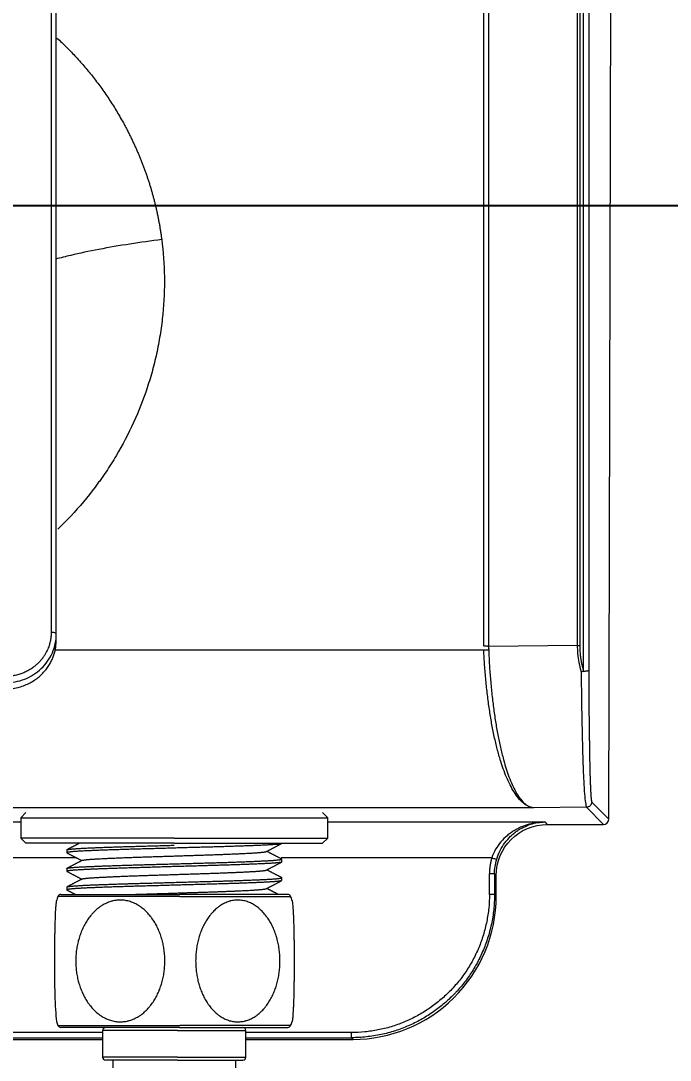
# Model space of a CAD drawing. Header units: millimetres. Extents: x 2433 to 4809, y -10272 to -6912.
# Drawn here: x 3393.5 to 3457, y -9240.8 to -9139.2 of the extents above; entities that cross this region are included whole.
import ezdxf

# ---------------------------------------------------------------- set-up
doc = ezdxf.new("R2010")
doc.units = ezdxf.units.MM
doc.layers.add('DIM', color=3, linetype='Continuous', lineweight=13)
doc.styles.add('ARIAL', font='arial.ttf')
doc.styles.get("Standard").update_dxf_attribs({"font": 'arial.ttf'})
doc.dimstyles.get("Standard").update_dxf_attribs({"dimtxt": 15, "dimasz": 15, "dimexe": 0.18, "dimexo": 0.0625, "dimgap": 4, "dimtad": 0, "dimtih": 1, "dimtoh": 1, "dimdec": 1, "dimdsep": 46, "dimtxsty": 'ARIAL', "dimcen": 0, "dimclrd": 3, "dimclre": 3, "dimclrt": 3, "dimadec": 0, "dimazin": 0, "dimtfac": 1, "dimtdec": 1, "dimtofl": 0, "dimtmove": 0, "dimatfit": 3, "dimfxl": 1, "dimtolj": 1, "dimtzin": 0, "dimarcsym": 0})
doc.dimstyles.new('사본 Standard', dxfattribs={"dimtxt": 15, "dimasz": 15, "dimexe": 0.18, "dimexo": 0.0625, "dimgap": 5, "dimtad": 0, "dimdec": 1, "dimdsep": 46, "dimtxsty": 'Standard', "dimcen": 0.09, "dimadec": 0, "dimazin": 0, "dimtfac": 1, "dimtdec": 1, "dimtofl": 0, "dimtmove": 0, "dimatfit": 3, "dimfxl": 1, "dimtolj": 1, "dimtzin": 0, "dimarcsym": 0})

# ---------------------------------------------------------------- blocks, each defined once
blk = doc.blocks.new('*D43')
at = {"layer": 'Defpoints', "color": 0, "transparency": 16777216}
for p in [(3194, -7897.19), (3599.12, -9941.36), (3679.63, -9941.36)]:
    blk.add_point(p, dxfattribs=at)
at = {"layer": 'DIM', "color": 3, "lineweight": -2, "transparency": 16777216}
for p, q in [((3194.06, -7897.19), (3679.81, -7897.19)), ((3679.63, -7915.19), (3679.63, -8902.47)), ((3679.63, -9923.36), (3679.63, -8936.07)), ((3599.18, -9941.36), (3679.81, -9941.36))]:
    blk.add_line(p, q, dxfattribs=at)
at = {"layer": 'DIM', "color": 3, "transparency": 16777216}
for points in [[(3676.63, -7915.19), (3682.63, -7915.19), (3679.63, -7897.19)], [(3676.63, -9923.36), (3682.63, -9923.36), (3679.63, -9941.36)]]:
    blk.add_solid(points, dxfattribs=at)
at = {"layer": 'DIM', "color": 3, "transparency": 16777216, "insert": (3679.63, -8919.27), "char_height": 18, "attachment_point": 5, "style": 'ARIAL'}
blk.add_mtext('\\A1;(2280)', dxfattribs=at)
blk = doc.blocks.new('*D47')
at = {"layer": 'Defpoints', "color": 0, "transparency": 16777216}
for p in [(3259.5, -9157.22), (3519.63, -9941.36), (3541.41, -9941.36)]:
    blk.add_point(p, dxfattribs=at)
at = {"layer": 'DIM', "color": 3, "lineweight": -2, "transparency": 16777216}
for p, q in [((3259.56, -9157.22), (3519.81, -9157.22)), ((3519.63, -9175.22), (3519.63, -9535.1)), ((3519.63, -9923.36), (3519.63, -9563.48)), ((3541.35, -9941.36), (3519.45, -9941.36))]:
    blk.add_line(p, q, dxfattribs=at)
at = {"layer": 'DIM', "color": 3, "transparency": 16777216}
for points in [[(3516.63, -9175.22), (3522.63, -9175.22), (3519.63, -9157.22)], [(3516.63, -9923.36), (3522.63, -9923.36), (3519.63, -9941.36)]]:
    blk.add_solid(points, dxfattribs=at)
at = {"layer": 'DIM', "color": 3, "transparency": 16777216, "insert": (3519.63, -9549.29), "char_height": 18, "attachment_point": 5, "style": 'ARIAL'}
blk.add_mtext('\\A1;977.5', dxfattribs=at)
blk = doc.blocks.new('*D49')
at = {"layer": 'Defpoints', "color": 0, "transparency": 16777216}
for p in [(3447.51, -9096.67), (3447.51, -9941.36), (3621.26, -9941.36)]:
    blk.add_point(p, dxfattribs=at)
at = {"layer": 'DIM', "color": 0, "lineweight": -2, "transparency": 16777216}
for p, q in [((3447.57, -9096.67), (3621.44, -9096.67)), ((3621.26, -9114.67), (3621.26, -9923.36)), ((3447.57, -9941.36), (3621.44, -9941.36))]:
    blk.add_line(p, q, dxfattribs=at)
at = {"layer": 'DIM', "color": 0, "transparency": 16777216}
for points in [[(3618.26, -9114.67), (3624.26, -9114.67), (3621.26, -9096.67)], [(3618.26, -9923.36), (3624.26, -9923.36), (3621.26, -9941.36)]]:
    blk.add_solid(points, dxfattribs=at)
at = {"layer": 'DIM', "color": 3, "transparency": 16777216, "insert": (3608.24, -9519.01), "char_height": 18, "attachment_point": 5, "rotation": 90}
blk.add_mtext('\\A1;{\\fGulim|b0|i0|c129|p50;선반까지 높이 1000~1050mm}', dxfattribs=at)

msp = doc.modelspace()

# ---------------------------------------------------------------- linework, layer by layer
at = {"linetype": 'Continuous', "lineweight": 18}
for p, q in [((3450.96, -9217.21), (3451.29, -9089.75)), ((3449.01, -9107.63), (3449.01, -9202.65)), ((3396.97, -9199.68), (3396.97, -9199.09)), ((3394, -9216.55), (3393.5, -9217.05)), ((3423.5, -9217.05), (3423, -9216.55)), ((3393.5, -9217.05), (3408.5, -9217.05)), ((3393.5, -9217.05), (3393.5, -9219.05)), ((3408.5, -9217.05), (3423.5, -9217.05)), ((3423.5, -9219.05), (3423.5, -9217.05)), ((3444.96, -9217.71), (3450.46, -9217.71)), ((3393.5, -9219.05), (3394, -9219.55)), ((3408.5, -9219.05), (3393.5, -9219.05)), ((3408.5, -9219.55), (3394, -9219.55)), ((3408.5, -9219.05), (3423.5, -9219.05)), ((3408.5, -9219.55), (3423, -9219.55)), ((3423, -9219.55), (3423.5, -9219.05)), ((3398, -9220.2), (3398, -9220.47)), ((3419, -9221.38), (3419, -9221.1)), ((3398, -9222.01), (3398, -9222.29)), ((3439.8, -9222.54), (3439.8, -9224.55)), ((3439.96, -9224.72), (3439.96, -9222.71)), ((3398, -9223.83), (3398, -9224.1)), ((3419, -9223.2), (3419, -9222.92)), ((3397.41, -9224.55), (3409.02, -9224.55)), ((3419.59, -9224.55), (3409.02, -9224.55)), ((3409.02, -9237.55), (3397.41, -9237.55)), ((3401.5, -9237.85), (3401.5, -9240.45)), ((3409.02, -9237.55), (3419.59, -9237.55)), ((3415.5, -9240.45), (3415.5, -9237.85)), ((2962.03, -9238.72), (3401.49, -9238.72)), ((2962.2, -9238.55), (3401.5, -9238.55)), ((3415.49, -9238.55), (3425.8, -9238.55)), ((3415.5, -9238.72), (3425.97, -9238.72)), ((3408.81, -9240.75), (3401.8, -9240.75)), ((3402.5, -9240.75), (3402.5, -9242.05)), ((3408.81, -9240.75), (3415.2, -9240.75)), ((3414.5, -9242.05), (3414.5, -9240.75))]:
    msp.add_line(p, q, dxfattribs=at)
at = {"linetype": 'Continuous', "lineweight": 13}
for p, q in [((3447.89, -9109.39), (3447.89, -9200.23)), ((3448.13, -9109.4), (3448.13, -9200.24)), ((3439.22, -9118.05), (3439.22, -9200.31)), ((3396.47, -9123.41), (3396.47, -9198.95)), ((3447.89, -9200.23), (3439.22, -9200.31)), ((3438.75, -9200.68), (3396.84, -9200.68)), ((3449.3, -9215.52), (3450.96, -9217.21)), ((3443.62, -9216.07), (2944.38, -9216.07)), ((3448.8, -9216.02), (3443.62, -9216.07)), ((3448.8, -9216.02), (3450.46, -9217.71)), ((2943.27, -9217.47), (3393.5, -9217.47)), ((3423.5, -9217.47), (3444.73, -9217.47)), ((3444.73, -9217.47), (3444.96, -9217.71)), ((3398.94, -9220.97), (3226.25, -9220.97)), ((3439.53, -9220.97), (3418.95, -9220.97)), ((3439.8, -9222.54), (3439.3, -9222.54)), ((3439.3, -9224.55), (3439.3, -9222.54)), ((3439.96, -9222.71), (3439.8, -9222.54)), ((3409.03, -9224.75), (3397.13, -9224.75)), ((3409.03, -9224.75), (3419.87, -9224.75)), ((3397.13, -9237.36), (3409.03, -9237.36)), ((3408.83, -9237.85), (3401.5, -9237.85)), ((3408.83, -9237.85), (3415.5, -9237.85)), ((3419.87, -9237.36), (3409.03, -9237.36)), ((3425.97, -9238.72), (3425.8, -9238.55)), ((3408.83, -9240.45), (3401.5, -9240.45)), ((3408.83, -9240.45), (3415.5, -9240.45))]:
    msp.add_line(p, q, dxfattribs=at)
at = {"linetype": 'Continuous', "lineweight": 18}
for centre, radius, start, end in [((3414.2, -9231.05), 18.2, 159.7396, 161.156), ((3397.41, -9224.85), 0.3, 90, 159.7396), ((3419.59, -9224.85), 0.3, 20.2604, 90), ((3402.8, -9231.05), 18.2, 18.8269, 20.2604), ((3414.2, -9231.05), 18.2, 198.9583, 200.2604), ((3402.8, -9231.05), 18.2, 339.7396, 341.0296), ((3397.41, -9237.25), 0.3, 200.2604, 270), ((3401.8, -9237.85), 0.3, 90, 180), ((3415.2, -9237.85), 0.3, 0, 90), ((3419.59, -9237.25), 0.3, 270, 339.7396), ((3401.8, -9240.45), 0.3, 180, 270), ((3415.2, -9240.45), 0.3, 270, 0)]:
    msp.add_arc(centre, radius, start, end, dxfattribs=at)
at = {"linetype": 'Continuous', "lineweight": 13}
msp.add_ellipse((3448.13, -9200.16), major_axis=(-0.5, 0), ratio=0.144536, start_param=1.068167, end_param=1.570796, dxfattribs=at)
at = {"linetype": 'Continuous', "lineweight": 18, "extrusion": (0, 0, -1)}
msp.add_ellipse((3444.96, -9222.71), major_axis=(-3.51, 3.56), ratio=0.999699, start_param=5.491383, end_param=7.061879, dxfattribs=at)
at = {"linetype": 'Continuous', "lineweight": 18}
for centre, major_axis, start_param, end_param in [((3450.46, -9217.21), (0.351, -0.356), 5.504492, 7.072465), ((3425.96, -9224.71), (-9.84, 9.97), 3.141593, 3.933395), ((3425.96, -9224.71), (-9.84, 9.97), 2.362899, 3.141593)]:
    msp.add_ellipse(centre, major_axis=major_axis, ratio=0.999699, start_param=start_param, end_param=end_param, dxfattribs=at)
at = {"linetype": 'Continuous', "lineweight": 13}
for points, degree in [([(3448.51, -9202.75), (3448.51, -9107.7)], 1), ([(3438.74, -9200.29), (3438.74, -9172.88), (3438.74, -9145.46), (3438.74, -9118.04)], 3), ([(3391.97, -9203.87), (3392.62, -9203.87), (3393.93, -9203.61), (3395.6, -9202.56), (3396.7, -9200.97), (3396.97, -9199.72), (3396.97, -9199.09)], 3), ([(3396.97, -9199.09), (3396.97, -9199.07), (3396.95, -9199.03), (3396.83, -9198.98), (3396.65, -9198.95), (3396.53, -9198.95), (3396.47, -9198.95)], 3), ([(3439.23, -9200.67), (3439.09, -9200.67), (3438.92, -9200.67), (3438.75, -9200.68)], 3), ([(3447.92, -9201), (3447.98, -9201.6), (3448.09, -9202.19), (3448.27, -9202.78)], 3), ([(3439.8, -9222.54), (3439.8, -9222.06), (3439.87, -9221.58), (3440.01, -9221.11)], 3), ([(3439.96, -9224.72), (3439.91, -9224.66), (3439.85, -9224.61), (3439.8, -9224.55)], 3), ([(3401.5, -9238.05), (3255.06, -9238.05), (3108.63, -9238.05), (2962.2, -9238.05)], 3), ([(3425.8, -9238.05), (3422.37, -9238.05), (3418.93, -9238.05), (3415.49, -9238.05)], 3), ([(3425.8, -9238.55), (3425.86, -9238.61), (3425.91, -9238.66), (3425.97, -9238.72)], 3)]:
    msp.add_open_spline(points, degree=degree, dxfattribs=at)
at = {"linetype": 'Continuous', "lineweight": 18}
msp.add_rational_spline([(3396.97, -9199.09), (3396.97, -9174.46), (3396.97, -9149.09), (3396.97, -9123.42)], [1, 0.993999126829, 0.993999126829, 1], degree=3, dxfattribs=at)
at = {"linetype": 'Continuous', "lineweight": 13}
for points, degree, knots in [([(3397.03, -9140.85), (3400.96, -9144.46), (3403.58, -9149.25), (3405.03, -9151.92), (3405.95, -9154.72), (3406.88, -9157.55), (3407.27, -9160.55)], 2, [0, 0, 0, 0.472678, 0.472678, 0.736339, 0.736339, 1, 1, 1]), ([(3407.27, -9160.55), (3406.25, -9160.68), (3404.16, -9160.97), (3401.09, -9161.5), (3398.67, -9162.01), (3397.38, -9162.34), (3396.92, -9162.46)], 3, [0, 0, 0, 0, 0.276526, 0.553114, 0.829701, 1, 1, 1, 1]), ([(3449.3, -9215.52), (3449.3, -9215.56), (3449.3, -9215.59), (3449.28, -9215.65), (3449.27, -9215.68), (3449.25, -9215.74), (3449.23, -9215.77), (3449.2, -9215.83), (3449.18, -9215.85), (3449.13, -9215.9), (3449.11, -9215.92), (3449.05, -9215.96), (3449.02, -9215.97), (3448.96, -9216), (3448.93, -9216.01), (3448.87, -9216.02), (3448.83, -9216.02), (3448.8, -9216.02)], 3, [0, 0, 0, 0, 0.125, 0.125, 0.25, 0.25, 0.375, 0.375, 0.5, 0.5, 0.625, 0.625, 0.75, 0.75, 0.875, 0.875, 1, 1, 1, 1]), ([(3439.53, -9220.97), (3439.58, -9220.99), (3439.7, -9221.02), (3439.87, -9221.08), (3439.98, -9221.11), (3440.01, -9221.11), (3440.01, -9221.11)], 3, [0, 0, 0, 0, 0.245133, 0.501896, 0.758659, 1, 1, 1, 1]), ([(3439.3, -9224.55), (3439.3, -9225), (3439.28, -9225.44), (3439.19, -9226.33), (3439.12, -9226.77), (3438.95, -9227.64), (3438.84, -9228.08), (3438.58, -9228.93), (3438.43, -9229.35), (3438.08, -9230.17), (3437.89, -9230.57), (3437.47, -9231.36), (3437.24, -9231.74), (3436.74, -9232.48), (3436.47, -9232.83), (3435.9, -9233.52), (3435.6, -9233.85), (3435.28, -9234.16)], 3, [0, 0, 0, 0, 0.125, 0.125, 0.25, 0.25, 0.375, 0.375, 0.5, 0.5, 0.625, 0.625, 0.75, 0.75, 0.875, 0.875, 1, 1, 1, 1]), ([(3439.8, -9224.55), (3439.8, -9224.55), (3439.8, -9224.55), (3439.78, -9224.55), (3439.77, -9224.55), (3439.75, -9224.55), (3439.73, -9224.55), (3439.69, -9224.55), (3439.67, -9224.55), (3439.63, -9224.55), (3439.6, -9224.55), (3439.55, -9224.55), (3439.52, -9224.55), (3439.46, -9224.55), (3439.43, -9224.55), (3439.36, -9224.55), (3439.33, -9224.55), (3439.3, -9224.55)], 3, [0, 0, 0, 0, 0.125, 0.125, 0.25, 0.25, 0.375, 0.375, 0.5, 0.5, 0.625, 0.625, 0.75, 0.75, 0.875, 0.875, 1, 1, 1, 1]), ([(3435.28, -9234.16), (3434.97, -9234.47), (3434.64, -9234.76), (3433.96, -9235.31), (3433.61, -9235.57), (3432.88, -9236.05), (3432.5, -9236.28), (3431.73, -9236.69), (3431.33, -9236.87), (3430.52, -9237.21), (3430.11, -9237.35), (3429.27, -9237.61), (3428.84, -9237.71), (3427.98, -9237.88), (3427.55, -9237.94), (3426.68, -9238.03), (3426.24, -9238.05), (3425.8, -9238.05)], 3, [0, 0, 0, 0, 0.125, 0.125, 0.25, 0.25, 0.375, 0.375, 0.5, 0.5, 0.625, 0.625, 0.75, 0.75, 0.875, 0.875, 1, 1, 1, 1]), ([(3425.8, -9238.05), (3425.8, -9238.08), (3425.8, -9238.12), (3425.8, -9238.18), (3425.8, -9238.21), (3425.8, -9238.27), (3425.8, -9238.3), (3425.8, -9238.35), (3425.8, -9238.38), (3425.8, -9238.42), (3425.8, -9238.45), (3425.8, -9238.48), (3425.8, -9238.5), (3425.8, -9238.52), (3425.8, -9238.53), (3425.8, -9238.55), (3425.8, -9238.55), (3425.8, -9238.55)], 3, [0, 0, 0, 0, 0.125, 0.125, 0.25, 0.25, 0.375, 0.375, 0.5, 0.5, 0.625, 0.625, 0.75, 0.75, 0.875, 0.875, 1, 1, 1, 1])]:
    msp.add_open_spline(points, degree=degree, knots=knots, dxfattribs=at)
at = {"linetype": 'Continuous', "lineweight": 18}
for points, degree, knots in [([(3407.27, -9160.55), (3407.42, -9161.77), (3407.51, -9162.99), (3407.55, -9165.42), (3407.5, -9166.64), (3407.32, -9168.45), (3407.24, -9169.06), (3407.05, -9170.27), (3406.94, -9170.88), (3406.69, -9172.08), (3406.47, -9172.98), (3406.22, -9173.86), (3406.04, -9174.44), (3405.95, -9174.74), (3405.48, -9176.18), (3405.03, -9177.31), (3404.01, -9179.54), (3403.44, -9180.62), (3402.5, -9182.2), (3402.01, -9182.98), (3401.4, -9183.87), (3401.13, -9184.24), (3400.95, -9184.49), (3400.85, -9184.62), (3400.03, -9185.72), (3399.24, -9186.65), (3397.99, -9187.99), (3397.56, -9188.43), (3397.12, -9188.86), (3397.11, -9188.86)], 3, [0, 0, 0, 0, 0.117619, 0.117619, 0.235239, 0.235239, 0.294048, 0.294048, 0.352858, 0.352858, 0.411668, 0.441073, 0.441073, 0.470478, 0.470478, 0.588097, 0.588097, 0.705716, 0.705716, 0.764526, 0.793931, 0.808633, 0.808633, 0.823336, 0.823336, 0.940955, 0.940955, 0.999765, 1, 1, 1, 1]), ([(3396.47, -9198.95), (3396.47, -9198.96), (3396.47, -9198.98), (3396.47, -9199.01), (3396.47, -9199.04), (3396.47, -9199.07), (3396.46, -9199.11), (3396.46, -9199.14), (3396.46, -9199.17), (3396.46, -9199.2), (3396.46, -9199.23), (3396.46, -9199.27), (3396.45, -9199.3), (3396.45, -9199.33), (3396.45, -9199.36), (3396.44, -9199.39), (3396.44, -9199.43), (3396.44, -9199.46), (3396.43, -9199.49), (3396.43, -9199.52), (3396.42, -9199.55), (3396.42, -9199.58), (3396.41, -9199.62), (3396.41, -9199.65), (3396.4, -9199.68), (3396.4, -9199.71), (3396.39, -9199.74), (3396.38, -9199.79), (3396.36, -9199.87), (3396.34, -9199.99), (3396.29, -9200.15), (3396.22, -9200.35), (3396.14, -9200.58), (3396.02, -9200.82), (3395.89, -9201.07), (3395.71, -9201.34), (3395.51, -9201.61), (3395.32, -9201.82), (3395.17, -9201.97), (3395.01, -9202.12), (3394.79, -9202.31), (3394.53, -9202.49), (3394.28, -9202.64), (3394.08, -9202.74), (3393.89, -9202.84), (3393.7, -9202.92), (3393.5, -9202.99), (3393.29, -9203.06), (3393.07, -9203.12), (3392.86, -9203.16), (3392.66, -9203.2), (3392.48, -9203.22), (3392.33, -9203.23), (3392.21, -9203.24), (3392.1, -9203.24), (3392.03, -9203.25), (3391.99, -9203.25), (3391.97, -9203.25)], 3, [0, 0, 0, 0, 0.004747, 0.009491, 0.014232, 0.018972, 0.023708, 0.028442, 0.033174, 0.037904, 0.042632, 0.047357, 0.05208, 0.056802, 0.061521, 0.066238, 0.070954, 0.075667, 0.080379, 0.085089, 0.089797, 0.094504, 0.099209, 0.103913, 0.108615, 0.113315, 0.118014, 0.122711, 0.134885, 0.153369, 0.178156, 0.209237, 0.246603, 0.284434, 0.326109, 0.371612, 0.428241, 0.470048, 0.497067, 0.521976, 0.563871, 0.622818, 0.656702, 0.689009, 0.719729, 0.748851, 0.778592, 0.809469, 0.841475, 0.874606, 0.90317, 0.928179, 0.949636, 0.967545, 0.981908, 0.992727, 1, 1, 1, 1]), ([(3391.97, -9204.47), (3392.18, -9204.47), (3392.39, -9204.46), (3392.8, -9204.41), (3393, -9204.37), (3393.39, -9204.28), (3393.58, -9204.22), (3393.94, -9204.09), (3394.11, -9204.01), (3394.45, -9203.84), (3394.61, -9203.75), (3394.91, -9203.56), (3395.05, -9203.46), (3395.32, -9203.24), (3395.45, -9203.13), (3395.68, -9202.89), (3395.79, -9202.77), (3396, -9202.53), (3396.09, -9202.4), (3396.26, -9202.15), (3396.34, -9202.02), (3396.48, -9201.76), (3396.54, -9201.63), (3396.65, -9201.38), (3396.7, -9201.25), (3396.78, -9200.99), (3396.82, -9200.87), (3396.87, -9200.62), (3396.9, -9200.5), (3396.95, -9200.14), (3396.97, -9199.9), (3396.97, -9199.68)], 3, [0, 0, 0, 0, 0.0625, 0.0625, 0.125, 0.125, 0.1875, 0.1875, 0.25, 0.25, 0.3125, 0.3125, 0.375, 0.375, 0.4375, 0.4375, 0.5, 0.5, 0.5625, 0.5625, 0.625, 0.625, 0.6875, 0.6875, 0.75, 0.75, 0.8125, 0.8125, 0.875, 0.875, 1, 1, 1, 1]), ([(3443.62, -9216.07), (3443.44, -9216.06), (3443.26, -9216.01), (3442.91, -9215.85), (3442.75, -9215.74), (3442.43, -9215.47), (3442.27, -9215.31), (3441.98, -9214.94), (3441.84, -9214.74), (3441.57, -9214.31), (3441.44, -9214.07), (3441.2, -9213.59), (3441.08, -9213.34), (3440.86, -9212.82), (3440.76, -9212.55), (3440.61, -9212.15), (3440.57, -9212.02), (3440.5, -9211.81), (3440.47, -9211.71), (3440.43, -9211.6), (3440.41, -9211.54), (3440.4, -9211.51), (3440.4, -9211.49), (3440.39, -9211.49), (3440.39, -9211.48), (3440.39, -9211.48), (3440.39, -9211.48), (3440.39, -9211.48), (3440.39, -9211.48), (3440.39, -9211.48), (3440.39, -9211.48), (3440.28, -9211.11), (3440.17, -9210.73), (3439.96, -9209.94), (3439.87, -9209.54), (3439.69, -9208.69), (3439.6, -9208.26), (3439.44, -9207.37), (3439.37, -9206.92), (3439.23, -9206), (3439.17, -9205.53), (3439.05, -9204.58), (3439, -9204.1), (3438.91, -9203.13), (3438.87, -9202.64), (3438.8, -9201.66), (3438.77, -9201.17), (3438.75, -9200.68)], 3, [0, 0, 0, 0, 0.0625, 0.0625, 0.125, 0.125, 0.1875, 0.1875, 0.25, 0.25, 0.3125, 0.3125, 0.375, 0.375, 0.4375, 0.4375, 0.46875, 0.46875, 0.484375, 0.492188, 0.496094, 0.498047, 0.499023, 0.499512, 0.499756, 0.499878, 0.499939, 0.499969, 0.499985, 0.499985, 0.5, 0.5, 0.5625, 0.5625, 0.625, 0.625, 0.6875, 0.6875, 0.75, 0.75, 0.8125, 0.8125, 0.875, 0.875, 0.9375, 0.9375, 1, 1, 1, 1]), ([(3439.23, -9200.67), (3439.25, -9201.17), (3439.27, -9201.66), (3439.33, -9202.64), (3439.37, -9203.12), (3439.45, -9204.09), (3439.5, -9204.57), (3439.6, -9205.52), (3439.66, -9205.99), (3439.78, -9206.91), (3439.85, -9207.37), (3439.99, -9208.26), (3440.07, -9208.69), (3440.24, -9209.53), (3440.33, -9209.94), (3440.47, -9210.53), (3440.54, -9210.83), (3440.62, -9211.15), (3440.67, -9211.32), (3440.69, -9211.4), (3440.7, -9211.44), (3440.71, -9211.46), (3440.71, -9211.47), (3440.71, -9211.47), (3440.71, -9211.47), (3440.71, -9211.48), (3440.71, -9211.48), (3440.71, -9211.48), (3440.71, -9211.48), (3440.71, -9211.48), (3440.78, -9211.74), (3440.86, -9212.01), (3441.03, -9212.54), (3441.12, -9212.8), (3441.31, -9213.32), (3441.42, -9213.57), (3441.63, -9214.06), (3441.75, -9214.29), (3441.99, -9214.73), (3442.12, -9214.93), (3442.39, -9215.3), (3442.53, -9215.46), (3442.83, -9215.74), (3442.98, -9215.85), (3443.29, -9216.01), (3443.46, -9216.06), (3443.62, -9216.07)], 3, [0, 0, 0, 0, 0.0625, 0.0625, 0.125, 0.125, 0.1875, 0.1875, 0.25, 0.25, 0.3125, 0.3125, 0.375, 0.375, 0.4375, 0.4375, 0.46875, 0.484375, 0.492188, 0.496094, 0.498047, 0.499023, 0.499512, 0.499756, 0.499878, 0.499939, 0.499969, 0.499985, 0.499985, 0.5, 0.5, 0.5625, 0.5625, 0.625, 0.625, 0.6875, 0.6875, 0.75, 0.75, 0.8125, 0.8125, 0.875, 0.875, 0.9375, 0.9375, 1, 1, 1, 1]), ([(3448.51, -9202.75), (3448.51, -9202.75), (3448.51, -9202.75), (3448.5, -9202.75), (3448.5, -9202.75), (3448.49, -9202.75), (3448.49, -9202.75), (3448.48, -9202.75), (3448.47, -9202.76), (3448.47, -9202.76), (3448.46, -9202.76), (3448.45, -9202.76), (3448.44, -9202.77), (3448.43, -9202.77), (3448.42, -9202.77), (3448.41, -9202.77), (3448.4, -9202.77), (3448.39, -9202.77), (3448.38, -9202.78), (3448.36, -9202.78), (3448.35, -9202.78), (3448.34, -9202.78), (3448.33, -9202.78), (3448.32, -9202.78), (3448.31, -9202.78), (3448.3, -9202.78), (3448.3, -9202.78), (3448.29, -9202.78), (3448.29, -9202.78), (3448.28, -9202.78), (3448.28, -9202.78), (3448.28, -9202.78), (3448.28, -9202.78), (3448.28, -9202.78), (3448.27, -9202.78)], 3, [0, 0, 0, 0, 0.016173, 0.034401, 0.054688, 0.077032, 0.101425, 0.127857, 0.156313, 0.186775, 0.219224, 0.253636, 0.293331, 0.333522, 0.374235, 0.415489, 0.4573, 0.499682, 0.559903, 0.615853, 0.667633, 0.715341, 0.75907, 0.798911, 0.834949, 0.867269, 0.895949, 0.92106, 0.94267, 0.960838, 0.975617, 0.987048, 0.995168, 1, 1, 1, 1]), ([(3448.27, -9202.78), (3448.28, -9203.71), (3448.29, -9204.62), (3448.31, -9206.37), (3448.33, -9207.21), (3448.36, -9208.81), (3448.38, -9209.57), (3448.41, -9210.98), (3448.44, -9211.64), (3448.48, -9212.82), (3448.51, -9213.35), (3448.56, -9214.27), (3448.59, -9214.66), (3448.65, -9215.3), (3448.71, -9215.8), (3448.77, -9216), (3448.8, -9216.02)], 3, [0, 0, 0, 0, 0.125, 0.125, 0.25, 0.25, 0.375, 0.375, 0.5, 0.5, 0.625, 0.625, 0.75, 0.75, 0.875, 1, 1, 1, 1]), ([(3449.01, -9202.65), (3449.01, -9202.66), (3449, -9202.67), (3448.97, -9202.69), (3448.95, -9202.7), (3448.92, -9202.71), (3448.88, -9202.72), (3448.83, -9202.73), (3448.78, -9202.74), (3448.77, -9202.74), (3448.74, -9202.74), (3448.66, -9202.75), (3448.58, -9202.75), (3448.51, -9202.75)], 3, [0, 0, 0, 0, 0.25, 0.25, 0.375, 0.375, 0.5, 0.625, 0.625, 0.6875, 0.6875, 0.75, 1, 1, 1, 1]), ([(3449.01, -9202.65), (3449.01, -9203.87), (3449.02, -9205.05), (3449.02, -9205.65), (3449.03, -9206.86), (3449.04, -9207.44), (3449.05, -9208.65), (3449.07, -9209.67), (3449.08, -9210.71), (3449.1, -9211.6), (3449.12, -9212.51), (3449.14, -9213.23), (3449.17, -9213.96), (3449.24, -9215.45), (3449.3, -9215.52)], 2, [0, 0, 0, 0.125, 0.125, 0.1875, 0.25, 0.25, 0.375, 0.375, 0.5, 0.5, 0.625, 0.625, 0.75, 1, 1, 1]), ([(3444.73, -9217.47), (3444.47, -9217.48), (3444.21, -9217.5), (3443.7, -9217.57), (3443.44, -9217.62), (3442.93, -9217.76), (3442.68, -9217.85), (3442.31, -9218), (3442.13, -9218.09), (3441.89, -9218.22), (3441.66, -9218.35), (3441.48, -9218.47), (3441.25, -9218.63), (3440.92, -9218.89), (3440.61, -9219.19), (3440.23, -9219.64), (3440.06, -9219.88), (3439.76, -9220.4), (3439.63, -9220.68), (3439.53, -9220.97)], 3, [0, 0, 0, 0, 0.125, 0.125, 0.25, 0.25, 0.375, 0.375, 0.4375, 0.46875, 0.5, 0.5625, 0.5625, 0.625, 0.75, 0.75, 0.875, 0.875, 1, 1, 1, 1]), ([(3440.01, -9221.11), (3440.19, -9220.5), (3440.47, -9219.96), (3440.99, -9219.27), (3441.27, -9218.95), (3441.68, -9218.59), (3441.94, -9218.39), (3442.16, -9218.25), (3442.37, -9218.12), (3442.76, -9217.91), (3443.1, -9217.77), (3443.79, -9217.55), (3444.26, -9217.48), (3444.73, -9217.47)], 3, [0, 0, 0, 0, 0.25, 0.25, 0.375, 0.4375, 0.5, 0.53125, 0.5625, 0.625, 0.75, 0.75, 1, 1, 1, 1]), ([(3439.8, -9224.55), (3439.8, -9225.05), (3439.77, -9225.55), (3439.67, -9226.52), (3439.59, -9226.99), (3439.39, -9227.93), (3439.27, -9228.39), (3438.99, -9229.28), (3438.82, -9229.71), (3438.46, -9230.55), (3438.26, -9230.96), (3437.82, -9231.74), (3437.59, -9232.12), (3437.09, -9232.84), (3436.83, -9233.19), (3436.42, -9233.68), (3436.28, -9233.84), (3436.06, -9234.07), (3435.96, -9234.19), (3435.83, -9234.32), (3435.76, -9234.39), (3435.74, -9234.41), (3435.72, -9234.43), (3435.71, -9234.44), (3435.4, -9234.75), (3435.09, -9235.03), (3434.43, -9235.58), (3434.09, -9235.85), (3433.36, -9236.34), (3432.98, -9236.58), (3432.2, -9237.01), (3431.79, -9237.21), (3430.95, -9237.58), (3430.52, -9237.74), (3429.63, -9238.03), (3429.17, -9238.15), (3428.24, -9238.35), (3427.76, -9238.42), (3426.79, -9238.52), (3426.3, -9238.55), (3425.8, -9238.55)], 3, [0, 0, 0, 0, 0.0625, 0.0625, 0.125, 0.125, 0.1875, 0.1875, 0.25, 0.25, 0.3125, 0.3125, 0.375, 0.375, 0.4375, 0.4375, 0.46875, 0.46875, 0.484375, 0.492187, 0.496094, 0.498047, 0.498047, 0.5, 0.5, 0.5625, 0.5625, 0.625, 0.625, 0.6875, 0.6875, 0.75, 0.75, 0.8125, 0.8125, 0.875, 0.875, 0.9375, 0.9375, 1, 1, 1, 1]), ([(3396.99, -9225.14), (3396.98, -9225.15), (3396.98, -9225.16), (3396.97, -9225.18), (3396.97, -9225.19), (3396.97, -9225.21), (3396.97, -9225.22), (3396.96, -9225.28), (3396.95, -9225.34), (3396.93, -9225.47), (3396.92, -9225.55), (3396.92, -9225.66), (3396.91, -9225.68), (3396.91, -9225.72), (3396.9, -9225.8), (3396.9, -9225.87), (3396.89, -9226.03), (3396.88, -9226.14), (3396.87, -9226.31), (3396.87, -9226.38), (3396.87, -9226.47), (3396.86, -9226.5), (3396.86, -9226.57), (3396.86, -9226.6), (3396.85, -9226.76), (3396.85, -9226.9), (3396.84, -9227.19), (3396.83, -9227.33), (3396.82, -9227.64), (3396.82, -9227.79), (3396.81, -9228.03), (3396.81, -9228.11), (3396.81, -9228.28), (3396.81, -9228.36), (3396.8, -9228.6), (3396.8, -9228.77), (3396.79, -9229.11), (3396.79, -9229.28), (3396.79, -9229.54), (3396.79, -9229.63), (3396.79, -9229.81), (3396.79, -9229.89), (3396.78, -9230.16), (3396.78, -9230.51), (3396.78, -9230.87), (3396.78, -9231.05), (3396.78, -9233.3), (3396.83, -9235.63), (3396.99, -9236.97)], 3, [0.5335373, 0.5335373, 0.5335373, 0.5335373, 0.546875, 0.546875, 0.5546875, 0.5546875, 0.5625, 0.5625, 0.59375, 0.59375, 0.625, 0.625, 0.6328125, 0.6328125, 0.640625, 0.65625, 0.65625, 0.6875, 0.6875, 0.703125, 0.703125, 0.7109375, 0.7109375, 0.71875, 0.71875, 0.75, 0.75, 0.78125, 0.78125, 0.8125, 0.8125, 0.828125, 0.828125, 0.84375, 0.84375, 0.875, 0.875, 0.90625, 0.90625, 0.921875, 0.921875, 0.9375, 0.9375, 0.96875, 1, 1, 1, 1.3911094, 1.3911094, 1.3911094, 1.3911094]), ([(3407.58, -9231.07), (3407.58, -9230.89), (3407.57, -9230.54), (3407.51, -9230.01), (3407.46, -9229.66), (3407.39, -9229.32), (3407.35, -9229.15), (3407.29, -9228.93), (3407.27, -9228.89), (3407.25, -9228.81), (3407.24, -9228.76), (3407.2, -9228.64), (3407.17, -9228.55), (3407.08, -9228.31), (3407.02, -9228.14), (3406.88, -9227.83), (3406.8, -9227.67), (3406.64, -9227.37), (3406.55, -9227.23), (3406.41, -9227.01), (3406.36, -9226.94), (3406.29, -9226.84), (3406.26, -9226.8), (3406.21, -9226.74), (3406.18, -9226.7), (3406.05, -9226.54), (3405.94, -9226.41), (3405.71, -9226.17), (3405.58, -9226.06), (3405.39, -9225.9), (3405.33, -9225.85), (3405.23, -9225.78), (3405.19, -9225.75), (3405.13, -9225.71), (3405.09, -9225.68), (3404.92, -9225.57), (3404.78, -9225.49), (3404.49, -9225.36), (3404.34, -9225.3), (3404.11, -9225.23), (3404.04, -9225.21), (3403.88, -9225.17), (3403.8, -9225.15), (3403.57, -9225.12), (3403.41, -9225.1), (3403.09, -9225.1), (3402.94, -9225.11), (3402.7, -9225.14), (3402.62, -9225.16), (3402.5, -9225.18), (3402.47, -9225.19), (3402.39, -9225.21), (3402.35, -9225.22), (3402.16, -9225.28), (3402.01, -9225.34), (3401.71, -9225.47), (3401.57, -9225.55), (3401.4, -9225.66), (3401.36, -9225.68), (3401.29, -9225.72), (3401.19, -9225.8), (3401.09, -9225.87), (3400.9, -9226.03), (3400.78, -9226.14), (3400.6, -9226.31), (3400.54, -9226.38), (3400.46, -9226.47), (3400.43, -9226.5), (3400.37, -9226.57), (3400.35, -9226.6), (3400.21, -9226.76), (3400.11, -9226.9), (3399.92, -9227.19), (3399.83, -9227.33), (3399.66, -9227.64), (3399.59, -9227.79), (3399.48, -9228.03), (3399.44, -9228.11), (3399.38, -9228.28), (3399.35, -9228.36), (3399.26, -9228.6), (3399.2, -9228.77), (3399.11, -9229.11), (3399.07, -9229.28), (3399.01, -9229.54), (3399, -9229.63), (3398.97, -9229.81), (3398.95, -9229.89), (3398.92, -9230.16), (3398.88, -9230.51), (3398.87, -9230.87), (3398.87, -9231.05)], 3, [0, 0, 0, 0, 0.03125, 0.0625, 0.09375, 0.09375, 0.125, 0.125, 0.132812, 0.132812, 0.140625, 0.140625, 0.15625, 0.15625, 0.1875, 0.1875, 0.21875, 0.21875, 0.25, 0.25, 0.265625, 0.265625, 0.273437, 0.273437, 0.28125, 0.28125, 0.3125, 0.3125, 0.34375, 0.34375, 0.359375, 0.359375, 0.367187, 0.367187, 0.375, 0.375, 0.40625, 0.40625, 0.4375, 0.4375, 0.453125, 0.453125, 0.46875, 0.46875, 0.5, 0.5, 0.53125, 0.53125, 0.546875, 0.546875, 0.554687, 0.554687, 0.5625, 0.5625, 0.59375, 0.59375, 0.625, 0.625, 0.632812, 0.632812, 0.640625, 0.65625, 0.65625, 0.6875, 0.6875, 0.703125, 0.703125, 0.710937, 0.710937, 0.71875, 0.71875, 0.75, 0.75, 0.78125, 0.78125, 0.8125, 0.8125, 0.828125, 0.828125, 0.84375, 0.84375, 0.875, 0.875, 0.90625, 0.90625, 0.921875, 0.921875, 0.9375, 0.9375, 0.96875, 1, 1, 1, 1]), ([(3418.83, -9231.05), (3418.83, -9230.87), (3418.82, -9230.52), (3418.77, -9229.99), (3418.72, -9229.65), (3418.65, -9229.3), (3418.61, -9229.13), (3418.56, -9228.92), (3418.54, -9228.88), (3418.52, -9228.79), (3418.51, -9228.75), (3418.47, -9228.62), (3418.44, -9228.54), (3418.36, -9228.29), (3418.3, -9228.13), (3418.17, -9227.82), (3418.1, -9227.66), (3417.94, -9227.36), (3417.86, -9227.22), (3417.72, -9227.01), (3417.68, -9226.93), (3417.61, -9226.83), (3417.58, -9226.8), (3417.53, -9226.73), (3417.51, -9226.7), (3417.38, -9226.53), (3417.28, -9226.4), (3417.06, -9226.17), (3416.94, -9226.05), (3416.76, -9225.9), (3416.7, -9225.85), (3416.61, -9225.77), (3416.57, -9225.75), (3416.51, -9225.7), (3416.48, -9225.68), (3416.31, -9225.57), (3416.18, -9225.49), (3415.91, -9225.36), (3415.77, -9225.3), (3415.48, -9225.2), (3415.33, -9225.17), (3415.03, -9225.12), (3414.88, -9225.1), (3414.59, -9225.1), (3414.44, -9225.11), (3414.22, -9225.14), (3414.14, -9225.16), (3414.03, -9225.18), (3413.99, -9225.19), (3413.92, -9225.21), (3413.88, -9225.22), (3413.7, -9225.28), (3413.56, -9225.34), (3413.28, -9225.47), (3413.15, -9225.55), (3412.98, -9225.65), (3412.95, -9225.68), (3412.89, -9225.72), (3412.79, -9225.79), (3412.7, -9225.87), (3412.51, -9226.02), (3412.4, -9226.13), (3412.23, -9226.31), (3412.17, -9226.37), (3412.09, -9226.46), (3412.07, -9226.5), (3412.02, -9226.56), (3411.99, -9226.59), (3411.86, -9226.76), (3411.77, -9226.89), (3411.59, -9227.18), (3411.5, -9227.32), (3411.34, -9227.63), (3411.27, -9227.78), (3411.18, -9227.98), (3411.17, -9228.02), (3411.14, -9228.1), (3411.09, -9228.22), (3411.04, -9228.34), (3410.96, -9228.59), (3410.91, -9228.76), (3410.82, -9229.1), (3410.78, -9229.27), (3410.73, -9229.53), (3410.71, -9229.61), (3410.68, -9229.79), (3410.67, -9229.88), (3410.63, -9230.14), (3410.6, -9230.5), (3410.59, -9230.85), (3410.59, -9231.03)], 3, [0, 0, 0, 0, 0.03125, 0.0625, 0.09375, 0.09375, 0.125, 0.125, 0.132812, 0.132812, 0.140625, 0.140625, 0.15625, 0.15625, 0.1875, 0.1875, 0.21875, 0.21875, 0.25, 0.25, 0.265625, 0.265625, 0.273437, 0.273437, 0.28125, 0.28125, 0.3125, 0.3125, 0.34375, 0.34375, 0.359375, 0.359375, 0.367187, 0.367187, 0.375, 0.375, 0.40625, 0.40625, 0.4375, 0.4375, 0.46875, 0.46875, 0.5, 0.5, 0.53125, 0.53125, 0.546875, 0.546875, 0.554687, 0.554687, 0.5625, 0.5625, 0.59375, 0.59375, 0.625, 0.625, 0.632812, 0.632812, 0.640625, 0.65625, 0.65625, 0.6875, 0.6875, 0.703125, 0.703125, 0.710937, 0.710937, 0.71875, 0.71875, 0.75, 0.75, 0.78125, 0.78125, 0.8125, 0.8125, 0.820312, 0.820312, 0.828125, 0.84375, 0.84375, 0.875, 0.875, 0.90625, 0.90625, 0.921875, 0.921875, 0.9375, 0.9375, 0.96875, 1, 1, 1, 1]), ([(3420.01, -9225.14), (3420.02, -9225.15), (3420.02, -9225.16), (3420.02, -9225.18), (3420.03, -9225.19), (3420.03, -9225.21), (3420.03, -9225.22), (3420.04, -9225.28), (3420.05, -9225.34), (3420.07, -9225.47), (3420.07, -9225.55), (3420.08, -9225.66), (3420.09, -9225.68), (3420.09, -9225.72), (3420.09, -9225.8), (3420.1, -9225.87), (3420.11, -9226.03), (3420.12, -9226.14), (3420.13, -9226.31), (3420.13, -9226.38), (3420.13, -9226.47), (3420.13, -9226.5), (3420.14, -9226.57), (3420.14, -9226.6), (3420.15, -9226.76), (3420.15, -9226.9), (3420.16, -9227.19), (3420.17, -9227.33), (3420.17, -9227.64), (3420.18, -9227.79), (3420.18, -9228.03), (3420.19, -9228.11), (3420.19, -9228.28), (3420.19, -9228.36), (3420.2, -9228.6), (3420.2, -9228.77), (3420.2, -9229.11), (3420.21, -9229.28), (3420.21, -9229.54), (3420.21, -9229.63), (3420.21, -9229.81), (3420.21, -9229.89), (3420.21, -9230.16), (3420.22, -9230.51), (3420.22, -9230.87), (3420.22, -9231.05)], 3, [0, 0, 0, 0, 0.028052, 0.028052, 0.04481, 0.04481, 0.061568, 0.061568, 0.128599, 0.128599, 0.19563, 0.19563, 0.212387, 0.212387, 0.229145, 0.26266, 0.26266, 0.329691, 0.329691, 0.363207, 0.363207, 0.379964, 0.379964, 0.396722, 0.396722, 0.463753, 0.463753, 0.530784, 0.530784, 0.597815, 0.597815, 0.63133, 0.63133, 0.664846, 0.664846, 0.731877, 0.731877, 0.798907, 0.798907, 0.832423, 0.832423, 0.865938, 0.865938, 0.932969, 1, 1, 1, 1]), ([(3398.87, -9231.05), (3398.87, -9231.23), (3398.88, -9231.59), (3398.93, -9232.11), (3398.99, -9232.46), (3399.06, -9232.8), (3399.1, -9232.97), (3399.16, -9233.18), (3399.17, -9233.23), (3399.2, -9233.31), (3399.21, -9233.35), (3399.25, -9233.48), (3399.28, -9233.56), (3399.37, -9233.81), (3399.43, -9233.97), (3399.57, -9234.28), (3399.65, -9234.44), (3399.81, -9234.74), (3399.9, -9234.88), (3400.04, -9235.1), (3400.09, -9235.17), (3400.16, -9235.27), (3400.19, -9235.31), (3400.24, -9235.37), (3400.27, -9235.41), (3400.4, -9235.57), (3400.51, -9235.7), (3400.74, -9235.94), (3400.87, -9236.05), (3401.06, -9236.21), (3401.12, -9236.26), (3401.22, -9236.33), (3401.26, -9236.35), (3401.32, -9236.4), (3401.36, -9236.42), (3401.53, -9236.53), (3401.67, -9236.61), (3401.96, -9236.75), (3402.11, -9236.8), (3402.41, -9236.9), (3402.56, -9236.94), (3402.88, -9236.99), (3403.04, -9237), (3403.35, -9237), (3403.51, -9236.99), (3403.74, -9236.96), (3403.82, -9236.95), (3403.94, -9236.92), (3403.98, -9236.91), (3404.06, -9236.89), (3404.1, -9236.88), (3404.29, -9236.82), (3404.44, -9236.77), (3404.73, -9236.63), (3404.87, -9236.56), (3405.05, -9236.45), (3405.08, -9236.43), (3405.15, -9236.38), (3405.25, -9236.31), (3405.35, -9236.24), (3405.54, -9236.08), (3405.67, -9235.97), (3405.84, -9235.79), (3405.9, -9235.73), (3405.98, -9235.64), (3406.01, -9235.61), (3406.07, -9235.54), (3406.09, -9235.51), (3406.23, -9235.35), (3406.33, -9235.21), (3406.52, -9234.92), (3406.61, -9234.78), (3406.78, -9234.48), (3406.85, -9234.32), (3406.94, -9234.12), (3406.96, -9234.08), (3407, -9234), (3407.05, -9233.88), (3407.09, -9233.76), (3407.18, -9233.51), (3407.24, -9233.35), (3407.33, -9233.01), (3407.37, -9232.84), (3407.43, -9232.58), (3407.45, -9232.49), (3407.48, -9232.31), (3407.49, -9232.23), (3407.53, -9231.96), (3407.56, -9231.61), (3407.58, -9231.25), (3407.58, -9231.07)], 3, [0, 0, 0, 0, 0.03125, 0.0625, 0.09375, 0.09375, 0.125, 0.125, 0.132812, 0.132812, 0.140625, 0.140625, 0.15625, 0.15625, 0.1875, 0.1875, 0.21875, 0.21875, 0.25, 0.25, 0.265625, 0.265625, 0.273437, 0.273437, 0.28125, 0.28125, 0.3125, 0.3125, 0.34375, 0.34375, 0.359375, 0.359375, 0.367187, 0.367187, 0.375, 0.375, 0.40625, 0.40625, 0.4375, 0.4375, 0.46875, 0.46875, 0.5, 0.5, 0.53125, 0.53125, 0.546875, 0.546875, 0.554687, 0.554687, 0.5625, 0.5625, 0.59375, 0.59375, 0.625, 0.625, 0.632812, 0.632812, 0.640625, 0.65625, 0.65625, 0.6875, 0.6875, 0.703125, 0.703125, 0.710937, 0.710937, 0.71875, 0.71875, 0.75, 0.75, 0.78125, 0.78125, 0.8125, 0.8125, 0.820312, 0.820312, 0.828125, 0.84375, 0.84375, 0.875, 0.875, 0.90625, 0.90625, 0.921875, 0.921875, 0.9375, 0.9375, 0.96875, 1, 1, 1, 1]), ([(3410.59, -9231.03), (3410.59, -9231.21), (3410.6, -9231.57), (3410.65, -9232.09), (3410.7, -9232.44), (3410.77, -9232.79), (3410.8, -9232.96), (3410.86, -9233.17), (3410.87, -9233.21), (3410.9, -9233.3), (3410.91, -9233.34), (3410.95, -9233.47), (3410.97, -9233.55), (3411.06, -9233.8), (3411.12, -9233.96), (3411.25, -9234.27), (3411.32, -9234.43), (3411.47, -9234.73), (3411.56, -9234.88), (3411.69, -9235.09), (3411.74, -9235.16), (3411.81, -9235.26), (3411.83, -9235.3), (3411.88, -9235.37), (3411.91, -9235.4), (3412.03, -9235.57), (3412.14, -9235.69), (3412.36, -9235.93), (3412.47, -9236.04), (3412.65, -9236.2), (3412.72, -9236.25), (3412.81, -9236.33), (3412.84, -9236.35), (3412.91, -9236.4), (3412.94, -9236.42), (3413.1, -9236.53), (3413.24, -9236.61), (3413.51, -9236.75), (3413.65, -9236.8), (3413.87, -9236.88), (3413.94, -9236.9), (3414.09, -9236.93), (3414.16, -9236.95), (3414.39, -9236.99), (3414.54, -9237), (3414.83, -9237), (3414.98, -9236.99), (3415.21, -9236.96), (3415.28, -9236.95), (3415.39, -9236.92), (3415.43, -9236.91), (3415.5, -9236.89), (3415.54, -9236.88), (3415.72, -9236.82), (3415.86, -9236.77), (3416.14, -9236.63), (3416.28, -9236.56), (3416.44, -9236.45), (3416.47, -9236.42), (3416.54, -9236.38), (3416.63, -9236.31), (3416.73, -9236.23), (3416.91, -9236.08), (3417.03, -9235.97), (3417.2, -9235.79), (3417.25, -9235.73), (3417.33, -9235.63), (3417.36, -9235.6), (3417.41, -9235.54), (3417.44, -9235.5), (3417.56, -9235.34), (3417.66, -9235.2), (3417.84, -9234.92), (3417.92, -9234.77), (3418.08, -9234.47), (3418.16, -9234.31), (3418.26, -9234.07), (3418.29, -9233.99), (3418.35, -9233.83), (3418.38, -9233.75), (3418.47, -9233.5), (3418.52, -9233.33), (3418.61, -9232.99), (3418.65, -9232.82), (3418.7, -9232.56), (3418.71, -9232.47), (3418.74, -9232.3), (3418.75, -9232.21), (3418.79, -9231.94), (3418.82, -9231.59), (3418.83, -9231.23), (3418.83, -9231.05)], 3, [0, 0, 0, 0, 0.03125, 0.0625, 0.09375, 0.09375, 0.125, 0.125, 0.132812, 0.132812, 0.140625, 0.140625, 0.15625, 0.15625, 0.1875, 0.1875, 0.21875, 0.21875, 0.25, 0.25, 0.265625, 0.265625, 0.273438, 0.273438, 0.28125, 0.28125, 0.3125, 0.3125, 0.34375, 0.34375, 0.359375, 0.359375, 0.367188, 0.367188, 0.375, 0.375, 0.40625, 0.40625, 0.4375, 0.4375, 0.453125, 0.453125, 0.46875, 0.46875, 0.5, 0.5, 0.53125, 0.53125, 0.546875, 0.546875, 0.554688, 0.554688, 0.5625, 0.5625, 0.59375, 0.59375, 0.625, 0.625, 0.632812, 0.632812, 0.640625, 0.65625, 0.65625, 0.6875, 0.6875, 0.703125, 0.703125, 0.710937, 0.710937, 0.71875, 0.71875, 0.75, 0.75, 0.78125, 0.78125, 0.8125, 0.8125, 0.828125, 0.828125, 0.84375, 0.84375, 0.875, 0.875, 0.90625, 0.90625, 0.921875, 0.921875, 0.9375, 0.9375, 0.96875, 1, 1, 1, 1]), ([(3420.22, -9231.05), (3420.22, -9231.23), (3420.22, -9231.59), (3420.21, -9232.11), (3420.21, -9232.46), (3420.21, -9232.8), (3420.2, -9232.97), (3420.2, -9233.18), (3420.2, -9233.23), (3420.2, -9233.31), (3420.2, -9233.35), (3420.2, -9233.48), (3420.19, -9233.56), (3420.19, -9233.81), (3420.19, -9233.97), (3420.18, -9234.28), (3420.18, -9234.44), (3420.17, -9234.74), (3420.16, -9234.88), (3420.15, -9235.1), (3420.15, -9235.17), (3420.15, -9235.27), (3420.15, -9235.31), (3420.14, -9235.37), (3420.14, -9235.41), (3420.14, -9235.57), (3420.13, -9235.7), (3420.12, -9235.94), (3420.11, -9236.05), (3420.1, -9236.21), (3420.1, -9236.26), (3420.09, -9236.33), (3420.09, -9236.35), (3420.09, -9236.4), (3420.09, -9236.42), (3420.08, -9236.53), (3420.07, -9236.61), (3420.05, -9236.75), (3420.05, -9236.8), (3420.03, -9236.9), (3420.02, -9236.94), (3420.01, -9236.96), (3420.01, -9236.97), (3420.01, -9236.97)], 3, [0, 0, 0, 0, 0.066344, 0.132688, 0.199031, 0.199031, 0.265375, 0.265375, 0.281961, 0.281961, 0.298547, 0.298547, 0.331719, 0.331719, 0.398063, 0.398063, 0.464406, 0.464406, 0.53075, 0.53075, 0.563922, 0.563922, 0.580508, 0.580508, 0.597094, 0.597094, 0.663438, 0.663438, 0.729782, 0.729782, 0.762954, 0.762954, 0.779539, 0.779539, 0.796125, 0.796125, 0.862469, 0.862469, 0.928813, 0.928813, 0.995157, 0.995157, 1, 1, 1, 1])]:
    msp.add_open_spline(points, degree=degree, knots=knots, dxfattribs=at)
at = {"linetype": 'Continuous', "lineweight": 13}
for points, weights in [([(3439.22, -9200.31), (3439.08, -9200.3), (3438.91, -9200.29), (3438.74, -9200.29)], [0.999999999627, 0.979057520004, 0.979057520318, 1.00000000057]), ([(3439.53, -9220.97), (3439.38, -9221.48), (3439.3, -9222.01), (3439.3, -9222.54)], [0.999999501439, 0.999999500743, 0.999999499863, 0.999999498833])]:
    msp.add_rational_spline(points, weights, degree=3, dxfattribs=at)
at = {"linetype": 'Continuous', "lineweight": 18}
for points, degree in [([(3439.22, -9200.31), (3439.22, -9200.43), (3439.23, -9200.55), (3439.23, -9200.67)], 3), ([(3447.89, -9200.23), (3447.89, -9200.49), (3447.9, -9200.74), (3447.92, -9201)], 3), ([(3448.13, -9200.24), (3448.13, -9200.49), (3448.14, -9200.74), (3448.16, -9200.99)], 3), ([(3448.16, -9200.99), (3448.25, -9201.9), (3448.51, -9202.75)], 2), ([(3399.22, -9219.55), (3398.62, -9219.87), (3398.01, -9220.18)], 2), ([(3417.51, -9220.35), (3418.25, -9219.97), (3418.99, -9219.58)], 2), ([(3398.01, -9220.49), (3398.74, -9220.87), (3399.46, -9221.24)], 2), ([(3418.99, -9221.09), (3418.26, -9220.71), (3417.54, -9220.34)], 2), ([(3399.49, -9221.23), (3398.75, -9221.61), (3398.01, -9222)], 2), ([(3417.51, -9222.17), (3418.25, -9221.78), (3418.98, -9221.4)], 2), ([(3398.01, -9222.3), (3398.74, -9222.68), (3399.46, -9223.06)], 2), ([(3418.99, -9222.9), (3418.26, -9222.53), (3417.54, -9222.15)], 2), ([(3399.49, -9223.04), (3398.75, -9223.43), (3398.01, -9223.81)], 2), ([(3417.51, -9223.98), (3418.25, -9223.6), (3418.99, -9223.21)], 2), ([(3398.01, -9224.12), (3398.43, -9224.33), (3398.85, -9224.55)], 2), ([(3418.67, -9224.55), (3418.1, -9224.26), (3417.54, -9223.96)], 2)]:
    msp.add_open_spline(points, degree=degree, dxfattribs=at)
for points, weights, knots in [([(3398.01, -9220.18), (3398.18, -9220.1), (3400.02, -9220.01), (3402.03, -9219.92), (3405.28, -9219.83), (3406.85, -9219.79), (3408.5, -9219.74)], [0.992715282656, 0.95501981045, 1, 0.951056516295, 1, 0.975725152374, 0.975529842315], [0, 0, 0, 0.380548, 0.380548, 0.794626, 0.794626, 1, 1, 1]), ([(3418.99, -9219.58), (3418.82, -9219.67), (3416.99, -9219.75), (3414.98, -9219.84), (3411.73, -9219.93), (3410.15, -9219.97), (3408.5, -9220.02)], [0.992623173958, 0.95507483871, 1, 0.951056516295, 1, 0.975642095186, 0.975528787692], [0, 0, 0, 0.379992, 0.379992, 0.793973, 0.793973, 1, 1, 1]), ([(3408.5, -9220.02), (3406.83, -9220.07), (3405.24, -9220.11), (3402, -9220.2), (3400, -9220.29), (3397.99, -9220.38), (3398, -9220.47), (3398, -9220.48), (3398.01, -9220.49)], [0.975528787692, 0.97541442111, 1, 0.951056516295, 1, 0.951056516295, 1, 0.995988068327, 0.992633858357], [0, 0, 0, 0.194376, 0.194376, 0.581329, 0.581329, 0.968281, 0.968281, 1, 1, 1]), ([(3399.49, -9221.23), (3399.65, -9221.14), (3401.2, -9221.06), (3402.93, -9220.97), (3405.72, -9220.88), (3408.51, -9220.79), (3411.29, -9220.7), (3414.08, -9220.61), (3415.8, -9220.52), (3417.35, -9220.44), (3417.51, -9220.35)], [0.991502380957, 0.955756697518, 1, 0.951056516295, 1, 0.951056516295, 1, 0.951056516295, 1, 0.955770256209, 0.991480479405], [0, 0, 0, 0.188027, 0.188027, 0.396028, 0.396028, 0.60403, 0.60403, 0.812031, 0.812031, 1, 1, 1]), ([(3408.5, -9221.83), (3406.83, -9221.88), (3405.24, -9221.93), (3402, -9222.02), (3400, -9222.11), (3397.99, -9222.2), (3398, -9222.29), (3398, -9222.3), (3398.01, -9222.3)], [0.975528787692, 0.97541442111, 1, 0.951056516295, 1, 0.951056516295, 1, 0.995892416788, 0.992474291643], [0, 0, 0, 0.194229, 0.194229, 0.580889, 0.580889, 0.96755, 0.96755, 1, 1, 1]), ([(3398.01, -9222), (3398.17, -9221.91), (3400.02, -9221.83), (3402.03, -9221.74), (3405.28, -9221.65), (3406.85, -9221.6), (3408.5, -9221.56)], [0.992914423764, 0.954901339891, 1, 0.951056516295, 1, 0.975725152374, 0.975529842315], [0, 0, 0, 0.381168, 0.381168, 0.794832, 0.794832, 1, 1, 1]), ([(3408.5, -9221.56), (3410.18, -9221.51), (3411.77, -9221.47), (3415.01, -9221.38), (3417.01, -9221.28), (3419.01, -9221.19), (3419, -9221.1), (3419, -9221.1), (3418.99, -9221.09)], [0.975529842315, 0.975331363921, 1, 0.951056516295, 1, 0.951056516295, 1, 0.996174290372, 0.992946660531], [0, 0, 0, 0.195192, 0.195192, 0.58246, 0.58246, 0.969729, 0.969729, 1, 1, 1]), ([(3418.98, -9221.4), (3418.82, -9221.48), (3416.99, -9221.56), (3414.98, -9221.65), (3411.73, -9221.74), (3410.15, -9221.79), (3408.5, -9221.83)], [0.992493380478, 0.955152633147, 1, 0.951056516295, 1, 0.975642095186, 0.975528787692], [0, 0, 0, 0.379584, 0.379584, 0.793837, 0.793837, 1, 1, 1]), ([(3399.49, -9223.04), (3399.63, -9222.96), (3401.2, -9222.88), (3402.93, -9222.78), (3405.72, -9222.69), (3408.51, -9222.6), (3411.29, -9222.51), (3414.08, -9222.42), (3415.8, -9222.33), (3417.34, -9222.25), (3417.5, -9222.17)], [0.992254975711, 0.955296305344, 1, 0.951056516295, 1, 0.951056516295, 1, 0.951056516295, 1, 0.956230714781, 0.990745613015], [0, 0, 0, 0.189983, 0.189983, 0.397985, 0.397985, 0.605986, 0.605986, 0.813988, 0.813988, 1, 1, 1]), ([(3408.5, -9223.65), (3406.83, -9223.7), (3405.24, -9223.74), (3402, -9223.83), (3400, -9223.92), (3397.99, -9224.01), (3398, -9224.1), (3398, -9224.11), (3398.01, -9224.12)], [0.975528787692, 0.97541442111, 1, 0.951056516295, 1, 0.951056516295, 1, 0.996068317169, 0.992768306983], [0, 0, 0, 0.1945, 0.1945, 0.581698, 0.581698, 0.968896, 0.968896, 1, 1, 1]), ([(3398.01, -9223.81), (3398.18, -9223.73), (3400.02, -9223.64), (3402.03, -9223.55), (3405.28, -9223.46), (3406.85, -9223.42), (3408.5, -9223.37)], [0.992811450671, 0.954962514159, 1, 0.951056516295, 1, 0.975725152374, 0.975529842315], [0, 0, 0, 0.380848, 0.380848, 0.794726, 0.794726, 1, 1, 1]), ([(3408.5, -9223.37), (3410.18, -9223.32), (3411.77, -9223.28), (3415.01, -9223.19), (3417.01, -9223.1), (3419.01, -9223.01), (3419, -9222.92), (3419, -9222.91), (3418.99, -9222.9)], [0.975529842315, 0.975331363921, 1, 0.951056516295, 1, 0.951056516295, 1, 0.996105584427, 0.992830923376], [0, 0, 0, 0.195086, 0.195086, 0.582144, 0.582144, 0.969202, 0.969202, 1, 1, 1]), ([(3418.99, -9223.21), (3418.82, -9223.29), (3416.99, -9223.38), (3414.98, -9223.47), (3411.73, -9223.56), (3410.15, -9223.6), (3408.5, -9223.65)], [0.992659369514, 0.955053196854, 1, 0.951056516295, 1, 0.975642095186, 0.975528787692], [0, 0, 0, 0.380106, 0.380106, 0.79401, 0.79401, 1, 1, 1]), ([(3404.44, -9224.55), (3405.06, -9224.53), (3405.72, -9224.51), (3408.51, -9224.42), (3411.29, -9224.33), (3414.08, -9224.24), (3415.8, -9224.15), (3417.35, -9224.06), (3417.51, -9223.98)], [0.981921376851, 0.988036285592, 1, 0.951056516295, 1, 0.951056516295, 1, 0.955746757793, 0.991518446285], [0, 0, 0, 0.077634, 0.077634, 0.395235, 0.395235, 0.712835, 0.712835, 1, 1, 1])]:
    msp.add_rational_spline(points, weights, degree=2, knots=knots, dxfattribs=at)

# ---------------------------------------------------------------- dimensions: what is measured, and where the dimension line sits
at = {"layer": 'DIM', "color": 3}
for base, p1, p2, text, dimstyle, override, picture, middle in [((3679.63, -9941.36), (3194, -7897.19), (3599.12, -9941.36), '(2280)', 'Standard', {"dimtxt": 18, "dimasz": 18, "dimgap": 5}, '*D43', (3679.63, -8919.27)), ((3621.26, -9941.36), (3447.51, -9096.67), (3447.51, -9941.36), '{\\fGulim|b0|i0|c129|p50;선반까지 높이 1000~1050mm}', '사본 Standard', {"dimtxt": 18, "dimasz": 18, "dimgap": 3, "dimtad": 3, "dimclrt": 3}, '*D49', (3608.24, -9519.01)), ((3519.63, -9941.36), (3259.5, -9157.22), (3541.41, -9941.36), '977.5', 'Standard', {"dimtxt": 18, "dimasz": 18, "dimgap": 5, "dimclrt": 3}, '*D47', (3519.63, -9549.29))]:
    dim = msp.add_linear_dim(base=base, p1=p1, p2=p2, angle=90, text=text, dimstyle=dimstyle, override=override, dxfattribs=at)
    dim.commit()
    dim.dimension.update_dxf_attribs({"geometry": picture, "text_midpoint": middle})

doc.saveas('drawing.dxf')
